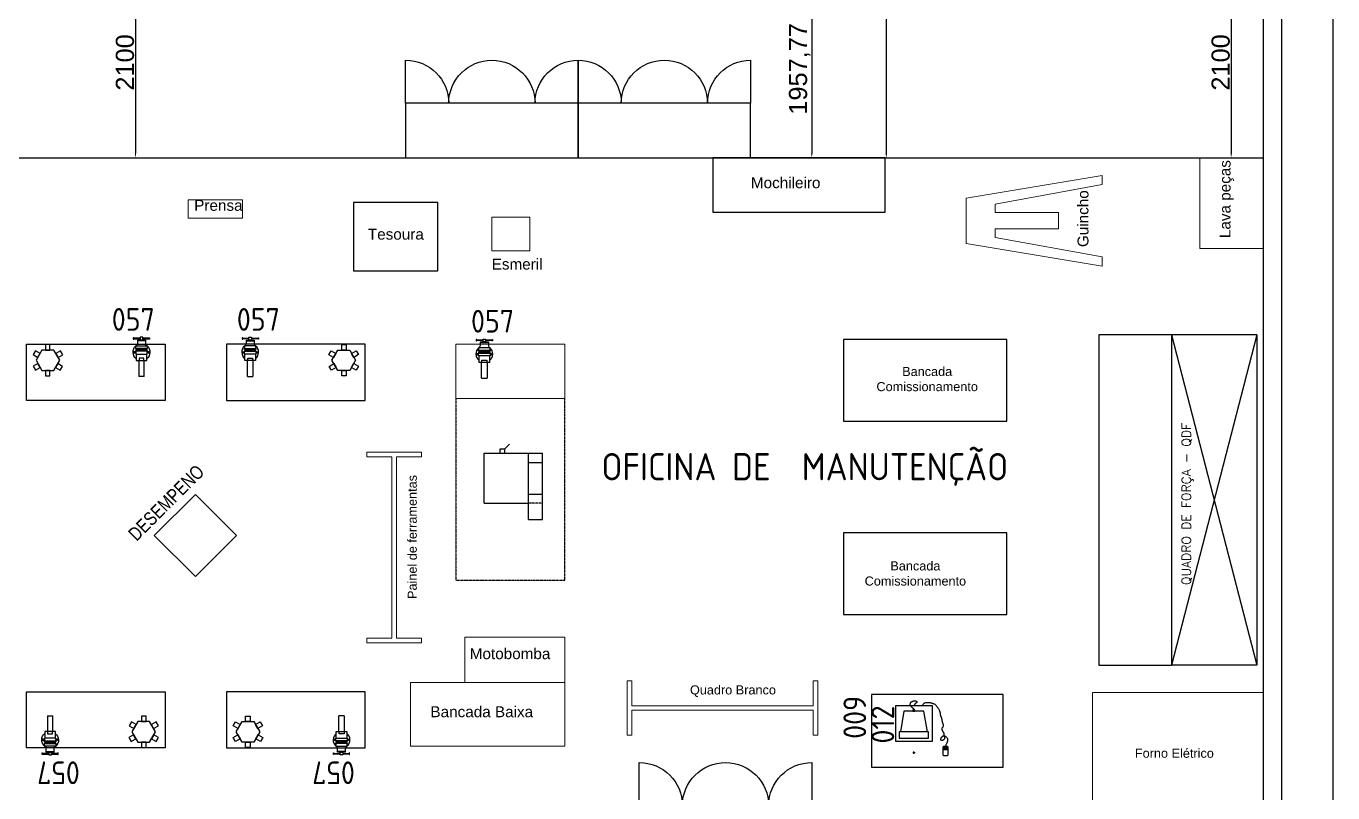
# Model space of a CAD drawing. Header units: millimetres. Extents: x 18768 to 1484868, y -11027 to 520152.
# Drawn here: x 1423146 to 1437540, y 209897 to 218346 of the extents above; entities that cross this region are included whole.
import ezdxf
from ezdxf.enums import TextEntityAlignment as Align

# ---------------------------------------------------------------- set-up
doc = ezdxf.new("R2010")
doc.units = ezdxf.units.MM
doc.linetypes.add('DASHED', pattern=[0.75, 0.55, -0.2])
doc.linetypes.add('HIDDEN2', pattern=[4.7625, 3.175, -1.5875])
for name, color, linetype in [('4-MOBILIA', 4, 'Continuous'), ('8-TEXTO-DETALHES', 6, 'Continuous'), ('L025-CONTORNO', 7, 'Continuous'), ('L025-TEXTO', 7, 'Continuous'), ('L025-TRACEJ', 140, 'DASHED'), ('L035-ARRANJO-ADQUIRIR', 102, 'Continuous'), ('L035-ARRANJO-EXISTENTE', 180, 'Continuous'), ('L035-ARRANJO-REMANEJADO', 200, 'Continuous'), ('L035-TEXTO', 40, 'Continuous'), ('PAREDES', 7, 'Continuous')]:
    doc.layers.add(name, color=color, linetype=linetype)
doc.layers.add('L035-DEMOLIÇÃO', color=40, linetype='Continuous', plot=False)
doc.styles.add('ISO-CP--25', font='isocp.shx', dxfattribs={"height": 250})
doc.styles.add('ISO-CP--35', font='isocp.shx', dxfattribs={"height": 350})
doc.styles.add('ROMANS', font='romans', dxfattribs={"width": 0.8, "height": 300})
doc.styles.get("Standard").update_dxf_attribs({"font": 'arial.ttf'})
doc.dimstyles.new('Anotativo', dxfattribs={"dimscale": 0, "dimtxt": 2.5, "dimasz": 2.5, "dimexe": 1.25, "dimexo": 0.625, "dimtad": 1, "dimtxsty": 'Standard', "dimcen": 2.5, "dimadec": 0, "dimazin": 0, "dimtfac": 1, "dimtmove": 0, "dimatfit": 3, "dimfxl": 1, "dimarcsym": 0})

# ---------------------------------------------------------------- blocks, each defined once
blk = doc.blocks.new('BL_SENAI_id9310100290')
at = {"layer": 'L035-ARRANJO-EXISTENTE', "color": 0}
for p, q in [((-515, 200), (-515, 139)), ((-515, 200), (-340, 200)), ((-340, 112), (-340, 227)), ((-340, 227), (-272, 227)), ((-228, 233), (-238, 233)), ((-238, 219), (-238, 106)), ((-228, 106), (-228, 233)), ((-217, 106), (-217, 233)), ((-217, 233), (-207, 233)), ((-207, 219), (-207, 106)), ((-178, 144), (-178, 195)), ((-114, 214), (-159, 214)), ((-121, 214), (-121, 125)), ((-114, 214), (-114, 125)), ((-340, 139), (-515, 139)), ((-272, 112), (-340, 112)), ((-238, 106), (-228, 106)), ((-207, 106), (-217, 106)), ((-114, 125), (-159, 125))]:
    blk.add_line(p, q, dxfattribs=at)
for points in [[(-340, 143), (-340, 197), (-314, 197), (-314, 143)], [(-268, 233), (-238, 233), (-238, 106), (-268, 106)], [(-178, 233), (-207, 233), (-207, 106), (-178, 106)], [(-114, 156), (-114, 183), (-83, 183), (-83, 156)], [(-104, 259), (-104, 252), (-88, 252), (-88, 259)], [(-104, 80), (-104, 86), (-88, 86), (-88, 80)]]:
    blk.add_lwpolyline(points, close=True, dxfattribs=at)
for points in [[(-99, 183), (-99, 252), (-92, 252), (-92, 183)], [(-92, 156), (-92, 86), (-99, 86), (-99, 156)]]:
    blk.add_lwpolyline(points, dxfattribs=at)
for centre in [(-250, 248), (-250, 92)]:
    blk.add_circle(centre, 7.45, dxfattribs=at)
for centre, radius, start, end in [((-247, 170), 92.8, 41.7386, 141.8707), ((-272, 231), 4.33, 270, 0), ((-159, 233), 19, 180, 270), ((-247, 170), 92.8, 218.1293, 318.2614), ((-272, 108), 4.33, 0, 90), ((-159, 106), 19, 90, 180)]:
    blk.add_arc(centre, radius, start, end, dxfattribs=at)
at = {"layer": 'L025-TEXTO', "style": 'ISO-CP--25'}
blk.add_attdef('rmp_mt_codmaterial', (15, 15), '', height=40, dxfattribs=at)
at = {"layer": 'L025-TEXTO', "style": 'ISO-CP--25', "flags": 1}
for tag in ['rmp_mt_nomeunid', 'rmp_mt_potencia', 'rmp_mt_cod']:
    blk.add_attdef(tag, (15, 15), '', height=40, dxfattribs=at)
blk = doc.blocks.new('BL_SENAI_id9370710510')
at = {"layer": 'L035-ARRANJO-ADQUIRIR', "color": 0}
for p, q in [((491, 168), (491, 85)), ((495, 168), (495, 145)), ((511, 168), (495, 168)), ((495, 145), (511, 145)), ((542, 174), (498, 174)), ((511, 145), (511, 168)), ((529, 168), (512, 168)), ((512, 168), (512, 145)), ((512, 145), (529, 145)), ((529, 145), (529, 168)), ((530, 168), (530, 145)), ((546, 168), (530, 168)), ((530, 145), (546, 145)), ((546, 145), (546, 168)), ((549, 85), (549, 168)), ((185, 107), (161, 107)), ((173, 95), (173, 119)), ((491, 142), (549, 142)), ((491, 141), (549, 141)), ((498, 78), (542, 78))]:
    blk.add_line(p, q, dxfattribs=at)
for points in [[(-27, 229), (-27, 629), (373, 629), (373, 229)], [(162, 566), (184, 566), (184, 581), (162, 581)], [(335, 266), (335, 336), (10, 336), (10, 266)]]:
    blk.add_lwpolyline(points, close=True, dxfattribs=at)
for points in [[(173, 581), (172, 586), (170, 590), (168, 593), (165, 596), (162, 598), (160, 599), (158, 600), (156, 602), (154, 603), (153, 604), (152, 606), (152, 607), (152, 609), (151, 610), (151, 611), (150, 612), (149, 613), (148, 614), (146, 615), (145, 616), (143, 617), (141, 618), (139, 620), (138, 622), (136, 624), (135, 627), (134, 630), (133, 633), (133, 637), (133, 640), (133, 644), (133, 647), (134, 650), (134, 653), (135, 656), (137, 658), (138, 661), (140, 663), (142, 665), (144, 667), (146, 668), (148, 670), (151, 671), (153, 672), (156, 673), (158, 674), (160, 675), (162, 676), (164, 676), (166, 677), (168, 678), (170, 678), (172, 679), (174, 679), (175, 679), (177, 680), (179, 680), (180, 680), (182, 680), (183, 680), (185, 680), (187, 680), (189, 679), (190, 679), (192, 678), (194, 678), (195, 677), (197, 676), (199, 675), (200, 674), (201, 672), (203, 671), (204, 670), (205, 669), (205, 667), (206, 666), (206, 665), (206, 664), (206, 663), (206, 662), (205, 660), (205, 659), (204, 658), (203, 658), (201, 657), (200, 656), (199, 655), (197, 654), (196, 653), (194, 653), (193, 652), (191, 651), (190, 650), (189, 649), (187, 648), (186, 647), (185, 645), (184, 644), (183, 642), (182, 640), (181, 637), (179, 635), (176, 632), (173, 629)], [(268, 629), (272, 638), (277, 645), (282, 650), (288, 655), (294, 657), (300, 659), (307, 661), (313, 661), (320, 662), (326, 662), (332, 661), (338, 661), (343, 660), (349, 659), (355, 658), (360, 657), (366, 656), (371, 654), (377, 652), (382, 651), (387, 649), (392, 646), (397, 644), (402, 641), (406, 637), (411, 634), (415, 630), (419, 626), (422, 621), (426, 617), (430, 612), (433, 607), (437, 602), (440, 597), (443, 591), (447, 586), (449, 580), (452, 575), (454, 570), (456, 565), (457, 560), (458, 555), (459, 550), (460, 545), (460, 540), (461, 535), (461, 531), (462, 526), (464, 521), (466, 516), (467, 511), (470, 507), (472, 502), (474, 496), (475, 491), (477, 486), (478, 481), (479, 475), (480, 470), (481, 465), (481, 459), (482, 454), (483, 449), (484, 445), (486, 440), (487, 436), (489, 432), (491, 428), (492, 425), (494, 421), (495, 418), (496, 415), (496, 411), (496, 408), (496, 405), (495, 402), (494, 398), (493, 395), (492, 393), (490, 390), (488, 387), (486, 385), (484, 382), (482, 380), (481, 377), (480, 375), (479, 372), (479, 369), (479, 366), (479, 362), (481, 359), (482, 355), (484, 352), (486, 348), (488, 345), (490, 342), (492, 338), (493, 336), (495, 333), (497, 331), (498, 329), (499, 327), (500, 326), (501, 325), (501, 325), (501, 324), (501, 324), (501, 324), (501, 324), (500, 323), (500, 322), (501, 319), (501, 316), (502, 312), (503, 308), (504, 303), (505, 298), (506, 293), (507, 287), (508, 283), (509, 278), (510, 275), (511, 271), (511, 268), (511, 265), (510, 262), (509, 259), (507, 257), (505, 254), (502, 251), (498, 248), (495, 246), (491, 244), (487, 242), (483, 241), (480, 241), (477, 241), (475, 242), (473, 243), (471, 245), (470, 247), (469, 250), (469, 253), (469, 256), (469, 259), (470, 262), (471, 265), (472, 268), (473, 271), (475, 274), (477, 277), (479, 280), (482, 283), (485, 286), (488, 289), (491, 291), (495, 293), (498, 294), (503, 294), (507, 293), (512, 292), (517, 290), (522, 287), (527, 283), (531, 279), (536, 274), (539, 269), (542, 263), (543, 257), (544, 251), (544, 245), (543, 239), (542, 233), (540, 227), (538, 221), (536, 216), (533, 210), (530, 205), (528, 199), (525, 194), (523, 189), (521, 183), (520, 177), (520, 174)], [(323, 336), (283, 566), (63, 566), (23, 336)]]:
    blk.add_lwpolyline(points, dxfattribs=at)
for centre, start, end in [((498, 168), 90, 180), ((542, 168), 0, 90), ((498, 85), 180, 270), ((542, 85), 270, 0)]:
    blk.add_arc(centre, 6.72, start, end, dxfattribs=at)
at = {"layer": 'L025-TEXTO', "style": 'ISO-CP--25'}
blk.add_attdef('rmp_mt_codmaterial', (15, 15), '', height=40, dxfattribs=at)
at = {"layer": 'L025-TEXTO', "style": 'ISO-CP--25', "flags": 1}
for tag in ['rmp_mt_nomeunid', 'rmp_mt_potencia', 'rmp_mt_cod']:
    blk.add_attdef(tag, (15, 15), '', height=40, dxfattribs=at)
blk = doc.blocks.new('BL_SENAI_id9320220810')
at = {"layer": 'L025-CONTORNO', "color": 0}
blk.add_lwpolyline([(-688, 238), (112, 238), (112, 1688), (-688, 1688)], close=True, dxfattribs=at)
at = {"layer": 'L025-TEXTO', "style": 'ISO-CP--25'}
blk.add_attdef('rmp_mt_codmaterial', (15, 15), '', height=40, dxfattribs=at)
at = {"layer": 'L025-TEXTO', "style": 'ISO-CP--25', "flags": 1}
for tag in ['rmp_mt_nomeunid', 'rmp_mt_potencia', 'rmp_mt_cod']:
    blk.add_attdef(tag, (15, 15), '', height=40, dxfattribs=at)
blk = doc.blocks.new('*D308')
at = {"color": 0, "linetype": 'ByBlock', "lineweight": -2, "transparency": 16777216}
for p, q in [((1423792, 218996), (1424375, 218996)), ((1424350, 218946), (1424350, 216946)), ((1423792, 216896), (1424375, 216896))]:
    blk.add_line(p, q, dxfattribs=at)
at = {"color": 0, "linetype": 'ByBlock', "lineweight": 15, "transparency": 16777216}
for points in [[(1424342, 218946), (1424358, 218946), (1424350, 218996)], [(1424342, 216946), (1424358, 216946), (1424350, 216896)]]:
    blk.add_solid(points, dxfattribs=at)
at = {"layer": 'DEFPOINTS', "color": 0, "linetype": 'ByBlock', "lineweight": 15, "transparency": 16777216}
for p in [(1423779, 218996), (1423779, 216896), (1424350, 216896)]:
    blk.add_point(p, dxfattribs=at)
at = {"color": 0, "linetype": 'ByBlock', "lineweight": 15, "transparency": 16777216, "insert": (1424235, 217946), "char_height": 200, "attachment_point": 5, "rotation": 90}
blk.add_mtext('2100', dxfattribs=at)
blk = doc.blocks.new('*D309')
at = {"color": 0, "linetype": 'ByBlock', "lineweight": -2, "transparency": 16777216}
for p, q in [((1436086, 218996), (1436445, 218996)), ((1436420, 218946), (1436420, 216946)), ((1436086, 216896), (1436445, 216896))]:
    blk.add_line(p, q, dxfattribs=at)
at = {"color": 0, "linetype": 'ByBlock', "lineweight": 15, "transparency": 16777216}
for points in [[(1436412, 218946), (1436428, 218946), (1436420, 218996)], [(1436412, 216946), (1436428, 216946), (1436420, 216896)]]:
    blk.add_solid(points, dxfattribs=at)
at = {"layer": 'DEFPOINTS', "color": 0, "linetype": 'ByBlock', "lineweight": 15, "transparency": 16777216}
for p in [(1436073, 218996), (1436073, 216896), (1436420, 216896)]:
    blk.add_point(p, dxfattribs=at)
at = {"color": 0, "linetype": 'ByBlock', "lineweight": 15, "transparency": 16777216, "insert": (1436305, 217946), "char_height": 200, "attachment_point": 5, "rotation": 90}
blk.add_mtext('2100', dxfattribs=at)
blk = doc.blocks.new('*D321')
at = {"layer": 'DEFPOINTS', "color": 0, "linetype": 'ByBlock', "lineweight": 15, "transparency": 16777216}
for p in [(1436767, 226636), (1432621, 216893), (1436773, 216896)]:
    blk.add_point(p, dxfattribs=at)
at = {"layer": 'PAREDES', "color": 0, "linetype": 'ByBlock', "lineweight": -2, "transparency": 16777216}
for p, q in [((1436755, 226636), (1432590, 226633)), ((1432615, 226583), (1432621, 216943)), ((1436761, 216896), (1432596, 216893))]:
    blk.add_line(p, q, dxfattribs=at)
at = {"layer": 'PAREDES', "color": 0, "linetype": 'ByBlock', "lineweight": 15, "transparency": 16777216}
for points in [[(1432623, 226583), (1432606, 226583), (1432615, 226633)], [(1432629, 216943), (1432612, 216943), (1432621, 216893)]]:
    blk.add_solid(points, dxfattribs=at)
at = {"layer": 'PAREDES', "color": 0, "linetype": 'ByBlock', "lineweight": 15, "transparency": 16777216, "insert": (1432732, 221763), "char_height": 200, "attachment_point": 5, "rotation": 270.0357}
blk.add_mtext('9740', dxfattribs=at)
blk = doc.blocks.new('*D328')
at = {"layer": 'DEFPOINTS', "color": 0, "linetype": 'ByBlock', "lineweight": 15, "transparency": 16777216}
for p in [(1432056, 218854), (1431800, 216896), (1432056, 216896)]:
    blk.add_point(p, dxfattribs=at)
at = {"layer": 'PAREDES', "color": 0, "linetype": 'ByBlock', "lineweight": -2, "transparency": 16777216}
for p, q in [((1432044, 218854), (1431775, 218854)), ((1431800, 218804), (1431800, 216946)), ((1432044, 216896), (1431775, 216896))]:
    blk.add_line(p, q, dxfattribs=at)
at = {"layer": 'PAREDES', "color": 0, "linetype": 'ByBlock', "lineweight": 15, "transparency": 16777216}
for points in [[(1431792, 218804), (1431808, 218804), (1431800, 218854)], [(1431792, 216946), (1431808, 216946), (1431800, 216896)]]:
    blk.add_solid(points, dxfattribs=at)
at = {"layer": 'PAREDES', "color": 0, "linetype": 'ByBlock', "lineweight": 15, "transparency": 16777216, "insert": (1431667, 217875), "char_height": 200, "attachment_point": 5, "rotation": 90}
blk.add_mtext('1957,77', dxfattribs=at)

msp = doc.modelspace()

# ---------------------------------------------------------------- linework, layer by layer
for p, q in [((1421364.207, 216895.995), (1436773.298, 216895.995)), ((1435763.298, 214945.082), (1434963.298, 214945.082)), ((1434963.298, 214945.082), (1434963.298, 211305.082)), ((1434963.298, 211305.082), (1435763.298, 211305.082))]:
    msp.add_line(p, q)
at = {"linetype": 'ByBlock', "lineweight": 15}
for p, q in [((1436073.298, 216895.995), (1436773.298, 216895.995)), ((1436073.298, 215895.995), (1436073.298, 216895.995)), ((1436773.298, 216895.995), (1436773.298, 215895.995)), ((1425530, 216431.395), (1424930, 216431.395)), ((1424930, 216431.395), (1424930, 216231.395)), ((1425530, 216231.395), (1425530, 216431.395)), ((1424930, 216231.395), (1425530, 216231.395)), ((1436773.298, 215895.995), (1436073.298, 215895.995)), ((1429080, 211611.395), (1427980, 211611.395)), ((1427980, 211611.395), (1427980, 211111.395)), ((1429080, 211111.395), (1429080, 211611.395)), ((1429080, 211111.395), (1427380, 211111.395)), ((1427380, 211111.395), (1427380, 210411.395)), ((1427980, 211111.395), (1429080, 211111.395)), ((1429080, 210411.395), (1429080, 211111.395)), ((1427380, 210411.395), (1429080, 210411.395))]:
    msp.add_line(p, q, dxfattribs=at)
at = {"linetype": 'HIDDEN2'}
for p, q in [((1427880, 214241.395), (1427880, 212241.395)), ((1429080, 212241.395), (1429080, 214241.395)), ((1427880, 212241.395), (1429080, 212241.395))]:
    msp.add_line(p, q, dxfattribs=at)
at = {"color": 2}
for points in [[(1427326.298, 217495.995), (1427326.298, 217970.995, -0.414213562), (1427801.298, 217495.995, -0.414213562), (1428276.298, 217970.995, -0.414213562), (1428751.298, 217495.995, -0.414213562), (1429226.298, 217970.995), (1429226.298, 217495.995)], [(1429226.298, 217495.995), (1429226.298, 217970.995, -0.414213562), (1429701.298, 217495.995, -0.414213562), (1430176.298, 217970.995, -0.414213562), (1430651.298, 217495.995, -0.414213562), (1431126.298, 217970.995), (1431126.298, 217495.995)], [(1429900, 209755.995), (1429900, 210230.995, -0.414213562), (1430375, 209755.995, -0.414213562), (1430850, 210230.995, -0.414213562), (1431325, 209755.995, -0.414213562), (1431800, 210230.995), (1431800, 209755.995)]]:
    msp.add_lwpolyline(points, format="xyb", dxfattribs=at)
for points in [[(1427326.298, 216895.995), (1429226.298, 216895.995), (1429226.298, 217495.995), (1427326.298, 217495.995)], [(1429226.298, 216895.995), (1431126.298, 216895.995), (1431126.298, 217495.995), (1429226.298, 217495.995)], [(1432610, 216895.995), (1430710, 216895.995), (1430710, 216295.995), (1432610, 216295.995)], [(1426750, 215651.395), (1427680, 215651.395), (1427680, 216401.395), (1426750, 216401.395)], [(1423450.225, 214550.946), (1423515.225, 214663.529), (1423450.225, 214776.113), (1423320.225, 214776.113), (1423255.225, 214663.529), (1423320.225, 214550.946)], [(1426579.775, 214550.946), (1426514.775, 214663.529), (1426579.775, 214776.113), (1426709.775, 214776.113), (1426774.775, 214663.529), (1426709.775, 214550.946)], [(1432150, 213991.395), (1433950, 213991.395), (1433950, 214891.395), (1432150, 214891.395)], [(1425010, 212281.395), (1425462.548, 212733.943), (1425010, 213186.492), (1424557.452, 212733.943)], [(1432150, 211861.395), (1433950, 211861.395), (1433950, 212761.395), (1432150, 212761.395)], [(1424375.775, 210681.844), (1424310.775, 210569.261), (1424375.775, 210456.678), (1424505.775, 210456.678), (1424570.775, 210569.261), (1424505.775, 210681.844)], [(1425654.225, 210681.844), (1425719.225, 210569.261), (1425654.225, 210456.678), (1425524.225, 210456.678), (1425459.225, 210569.261), (1425524.225, 210681.844)]]:
    msp.add_lwpolyline(points, close=True)
at = {"linetype": 'ByBlock', "lineweight": 15}
for points in [[(1433500, 216201.395), (1433500, 216451.395), (1435000, 216701.395), (1435000, 216601.395)], [(1435000, 216701.395), (1435000, 216601.395), (1433819.672, 216385.002), (1433819.672, 216291.402), (1434519.672, 216291.402), (1434519.672, 216111.402), (1433819.672, 216111.402), (1433819.672, 216017.802), (1435000.632, 215804.887)], [(1435000, 215805.001), (1435000, 215701.395), (1433500, 215951.395), (1433500, 216451.395)], [(1428274, 216241.395), (1428694, 216241.395), (1428694, 215871.395), (1428274, 215871.395), (1428274, 216241.395)], [(1433500, 216201.395), (1433500, 216201.395)], [(1428958, 214241.395), (1429080, 214241.395), (1429080, 214841.395), (1427880, 214841.395), (1427880, 214241.395), (1428958, 214241.395)], [(1427500, 213601.395), (1427500, 213651.395), (1426900, 213651.395), (1426900, 213601.395), (1427175, 213601.395), (1427175, 211601.395), (1426900, 211601.395), (1426900, 211551.395), (1427500, 211551.395), (1427500, 211601.395), (1427225, 211601.395), (1427225, 213601.395), (1427500, 213601.395)], [(1431816.702, 211131.395), (1431866.702, 211131.395), (1431866.702, 210531.395), (1431816.702, 210531.395), (1431816.702, 210806.395), (1429816.702, 210806.395), (1429816.702, 210531.395), (1429766.702, 210531.395), (1429766.702, 211131.395), (1429816.702, 211131.395), (1429816.702, 210856.395), (1431816.702, 210856.395), (1431816.702, 211131.395)], [(1434893.298, 209461.395), (1434893.298, 211001.395), (1436773.298, 211001.395), (1436773.298, 209461.395), (1434893.298, 209461.395)]]:
    msp.add_lwpolyline(points, dxfattribs=at)
for points in [[(1424676, 214221.395), (1423150, 214221.395), (1423150, 214841.395), (1424676, 214841.395), (1424676, 214221.395)], [(1423299.121, 214739.56), (1423247.159, 214769.56), (1423222.159, 214726.258), (1423274.121, 214696.258), (1423299.121, 214739.56)], [(1423407.755, 214776.113), (1423407.755, 214836.113), (1423357.755, 214836.113), (1423357.755, 214776.113), (1423407.755, 214776.113)], [(1423523.646, 214768.943), (1423471.685, 214738.943), (1423496.685, 214695.641), (1423548.646, 214725.641), (1423523.646, 214768.943)], [(1425354, 214221.395), (1426880, 214221.395), (1426880, 214841.395), (1425354, 214841.395), (1425354, 214221.395)], [(1426506.354, 214768.943), (1426558.315, 214738.943), (1426533.315, 214695.641), (1426481.354, 214725.641), (1426506.354, 214768.943)], [(1426622.245, 214776.113), (1426622.245, 214836.113), (1426672.245, 214836.113), (1426672.245, 214776.113), (1426622.245, 214776.113)], [(1426730.879, 214739.56), (1426782.841, 214769.56), (1426807.841, 214726.258), (1426755.879, 214696.258), (1426730.879, 214739.56)], [(1423275.887, 214627.741), (1423223.925, 214597.741), (1423248.925, 214554.44), (1423300.887, 214584.44), (1423275.887, 214627.741)], [(1423546.082, 214596.976), (1423494.121, 214626.976), (1423469.121, 214583.675), (1423521.082, 214553.675), (1423546.082, 214596.976)], [(1426483.918, 214596.976), (1426535.879, 214626.976), (1426560.879, 214583.675), (1426508.918, 214553.675), (1426483.918, 214596.976)], [(1426754.113, 214627.741), (1426806.075, 214597.741), (1426781.075, 214554.44), (1426729.113, 214584.44), (1426754.113, 214627.741)], [(1423407.755, 214490.946), (1423407.755, 214550.946), (1423357.755, 214550.946), (1423357.755, 214490.946), (1423407.755, 214490.946)], [(1426622.245, 214490.946), (1426622.245, 214550.946), (1426672.245, 214550.946), (1426672.245, 214490.946), (1426622.245, 214490.946)], [(1423150, 211011.395), (1424676, 211011.395), (1424676, 210391.395), (1423150, 210391.395), (1423150, 211011.395)], [(1426880, 211011.395), (1425354, 211011.395), (1425354, 210391.395), (1426880, 210391.395), (1426880, 211011.395)], [(1424418.245, 210741.844), (1424418.245, 210681.844), (1424468.245, 210681.844), (1424468.245, 210741.844), (1424418.245, 210741.844)], [(1425611.755, 210741.844), (1425611.755, 210681.844), (1425561.755, 210681.844), (1425561.755, 210741.844), (1425611.755, 210741.844)], [(1424279.918, 210635.814), (1424331.879, 210605.814), (1424356.879, 210649.115), (1424304.918, 210679.115), (1424279.918, 210635.814)], [(1424550.113, 210605.049), (1424602.075, 210635.049), (1424577.075, 210678.35), (1424525.113, 210648.35), (1424550.113, 210605.049)], [(1425479.887, 210605.049), (1425427.925, 210635.049), (1425452.925, 210678.35), (1425504.887, 210648.35), (1425479.887, 210605.049)], [(1425750.082, 210635.814), (1425698.121, 210605.814), (1425673.121, 210649.115), (1425725.082, 210679.115), (1425750.082, 210635.814)], [(1424302.354, 210463.848), (1424354.315, 210493.848), (1424329.315, 210537.149), (1424277.354, 210507.149), (1424302.354, 210463.848)], [(1424418.245, 210456.678), (1424418.245, 210396.678), (1424468.245, 210396.678), (1424468.245, 210456.678), (1424418.245, 210456.678)], [(1424526.879, 210493.231), (1424578.841, 210463.231), (1424603.841, 210506.532), (1424551.879, 210536.532), (1424526.879, 210493.231)], [(1425503.121, 210493.231), (1425451.159, 210463.231), (1425426.159, 210506.532), (1425478.121, 210536.532), (1425503.121, 210493.231)], [(1425611.755, 210456.678), (1425611.755, 210396.678), (1425561.755, 210396.678), (1425561.755, 210456.678), (1425611.755, 210456.678)], [(1425727.646, 210463.848), (1425675.685, 210493.848), (1425700.685, 210537.149), (1425752.646, 210507.149), (1425727.646, 210463.848)]]:
    msp.add_lwpolyline(points)
at = {"layer": 'L025-CONTORNO'}
for p, q in [((1436703.298, 214945.082), (1435763.298, 214945.082)), ((1435763.298, 214945.082), (1436703.298, 211305.082)), ((1436703.298, 214945.082), (1435763.298, 211305.082))]:
    msp.add_line(p, q, dxfattribs=at)
at = {"layer": 'L025-TRACEJ', "color": 0}
msp.add_line((1428832.828, 213088.685), (1428681.4, 213088.685), dxfattribs=at)
at = {"layer": 'L035-ARRANJO-REMANEJADO', "color": 0}
for p, q in [((1428191.4, 213638.685), (1428832.828, 213638.685)), ((1428191.4, 213088.685), (1428191.4, 213638.685)), ((1428368.716, 213688.685), (1428418.716, 213688.685)), ((1428368.716, 213638.685), (1428368.716, 213688.685)), ((1428418.716, 213688.685), (1428468.716, 213738.685)), ((1428418.716, 213638.685), (1428418.716, 213688.685)), ((1428681.4, 212908.685), (1428681.4, 213638.685)), ((1428832.828, 212908.685), (1428832.828, 213638.685)), ((1428681.4, 213538.685), (1428832.828, 213538.685)), ((1428681.4, 213188.685), (1428832.828, 213188.685)), ((1428191.4, 213088.685), (1428681.4, 213088.685)), ((1428681.4, 212908.685), (1428832.828, 212908.685))]:
    msp.add_line(p, q, dxfattribs=at)
at = {"layer": 'L035-DEMOLIÇÃO', "linetype": 'ByBlock', "lineweight": -2}
msp.add_lwpolyline([(1437540.298, 196901.407), (1345642.017, 196901.407), (1345642.017, 234430), (1437540.298, 234430)], close=True, dxfattribs=at)
at = {"layer": 'PAREDES'}
for p, q in [((1436773.298, 226835.995), (1436773.298, 209155.995)), ((1436973.298, 226835.995), (1436973.298, 208955.995)), ((1435763.298, 214945.082), (1435763.298, 211305.082)), ((1436703.298, 214945.082), (1436703.298, 211305.082)), ((1436703.298, 214875.082), (1436703.298, 211305.082)), ((1436703.298, 214875.082), (1436703.298, 211305.082)), ((1436703.298, 214875.082), (1436703.298, 211305.082)), ((1436613.384, 211305.082), (1435763.298, 211305.082)), ((1436613.384, 211305.082), (1435763.298, 211305.082)), ((1436703.298, 211305.082), (1436613.384, 211305.082)), ((1436703.298, 211305.082), (1436613.384, 211305.082)), ((1436703.298, 211305.082), (1436613.384, 211305.082))]:
    msp.add_line(p, q, dxfattribs=at)

# ---------------------------------------------------------------- block references
at = {"layer": 'L035-ARRANJO-ADQUIRIR'}
ref = msp.add_blockref('BL_SENAI_id9320220810', (1432221.833, 210293.22), dxfattribs=dict(at, rotation=270.0000000000882))
ref.add_attrib('rmp_mt_codmaterial', '009', dxfattribs={"layer": 'L025-TEXTO', "height": 250, "rotation": 90, "style": 'ISO-CP--25'}).set_placement((1432398.979, 210728.651), align=Align.CENTER)
ref = msp.add_blockref('BL_SENAI_id9370710510', (1432752.636, 210232.251), dxfattribs=at)
ref.add_attrib('rmp_mt_codmaterial', '012', dxfattribs={"layer": 'L025-TEXTO', "height": 250, "rotation": 90, "style": 'ISO-CP--25'}).set_placement((1432583.054, 210650.129), align=Align.MIDDLE)
at = {"layer": 'L035-ARRANJO-EXISTENTE'}
ref = msp.add_blockref('BL_SENAI_id9310100290', (1424246.468, 215000.549), dxfattribs=dict(at, xscale=-1, rotation=269.9999999996447))
ref.add_attrib('rmp_mt_codmaterial', '057', dxfattribs={"layer": 'L025-TEXTO', "height": 250, "style": 'ISO-CP--25'}).set_placement((1424325.999, 214989.291), align=Align.CENTER)
ref = msp.add_blockref('BL_SENAI_id9310100290', (1425783.532, 215000.549), dxfattribs=dict(at, rotation=90.00000000035527))
ref.add_attrib('rmp_mt_codmaterial', '057', dxfattribs={"layer": 'L025-TEXTO', "height": 250, "style": 'ISO-CP--25'}).set_placement((1425704.001, 214989.291), align=Align.CENTER)
ref = msp.add_blockref('BL_SENAI_id9310100290', (1428362.933, 214980.549), dxfattribs=dict(at, rotation=90.00000000000001))
ref.add_attrib('rmp_mt_codmaterial', '057', dxfattribs={"layer": 'L025-TEXTO', "height": 250, "style": 'ISO-CP--25'}).set_placement((1428283.402, 214969.291), align=Align.CENTER)
ref = msp.add_blockref('BL_SENAI_id9310100290', (1423579.532, 210232.241), dxfattribs=dict(at, xscale=-1, rotation=89.99999999955858))
ref.add_attrib('rmp_mt_codmaterial', '057', dxfattribs={"layer": 'L025-TEXTO', "height": 250, "rotation": 180, "style": 'ISO-CP--25'}).set_placement((1423500.001, 210243.499), align=Align.CENTER)
ref = msp.add_blockref('BL_SENAI_id9310100290', (1426450.468, 210232.241), dxfattribs=dict(at, rotation=270.0000000004414))
ref.add_attrib('rmp_mt_codmaterial', '057', dxfattribs={"layer": 'L025-TEXTO', "height": 250, "rotation": 180, "style": 'ISO-CP--25'}).set_placement((1426529.999, 210243.499), align=Align.CENTER)

# ---------------------------------------------------------------- texts
at = {"linetype": 'ByBlock', "lineweight": 15, "char_height": 120.3504, "attachment_point": 1, "rotation": 90}
for s, insert in [('Lava peças', (1436292.216, 216010.242)), ('Guincho', (1434727.679, 215911.395))]:
    msp.add_mtext(s, dxfattribs=dict(at, insert=insert))
at = {"linetype": 'ByBlock', "lineweight": 15}
for s, insert, char_height, attachment_point in [('Mochileiro', (1431129.531, 216680.678), 120.3504, 1), ('Prensa', (1425530, 216431.395), 120.3504, 3), ('Tesoura', (1426910, 216113.716), 120.3504, 1), ('Esmeril', (1428274, 215783.716), 120.3504, 1), ('Motobomba', (1428920.469, 211490.678), 120.3504, 3), ('Bancada Baixa', (1428730.469, 210850.678), 120.35038, 3)]:
    msp.add_mtext(s, dxfattribs=dict(at, insert=insert, char_height=char_height, attachment_point=attachment_point))
at = {"layer": '4-MOBILIA', "char_height": 100, "width": 2370.115, "attachment_point": 1}
for s, insert in [('\\pxqc;{\\fArial|b0|i0|c0|p34;Bancada \\PComissionamento}', (1431886.394, 214590.369)), ('\\pxqc;{\\fArial|b0|i0|c0|p34;Bancada \\PComissionamento}', (1431756.394, 212447.893)), ('\\pxqc;Quadro Branco', (1429746.702, 211081.472)), ('\\pxqc;Forno Elétrico', (1434609.414, 210383.724))]:
    msp.add_mtext(s, dxfattribs=dict(at, insert=insert))
at = {"layer": '4-MOBILIA', "insert": (1427450.077, 211531.395), "char_height": 100, "width": 2370.115, "attachment_point": 7, "rotation": 90}
msp.add_mtext('\\pxqc;Painel de ferramentas', dxfattribs=at)
at = {"layer": '8-TEXTO-DETALHES', "style": 'ROMANS'}
msp.add_text('QUADRO DE FORÇA - QDF', height=100, rotation=90, dxfattribs=at).set_placement((1435976.038, 212186.588))
at = {"layer": 'L035-TEXTO', "width": 0.8}
msp.add_text('DESEMPENO', height=150, rotation=45, dxfattribs=at).set_placement((1424362.908, 212662.305))
at = {"layer": 'L035-TEXTO', "insert": (1431723.673, 214141.277), "char_height": 300, "width": 8756.13, "attachment_point": 2, "style": 'ISO-CP--35'}
msp.add_mtext('\\POFICINA DE  MANUTENÇÃO', dxfattribs=at)

# ---------------------------------------------------------------- dimensions: what is measured, and where the dimension line sits
at = {"linetype": 'ByBlock', "lineweight": 15}
for base, p1, p2, picture, middle in [((1424350, 216895.995), (1423779.298, 218995.991), (1423779.298, 216895.995), '*D308', (1424235.385, 217945.993)), ((1436420, 216895.995), (1436073.298, 218995.995), (1436073.298, 216895.995), '*D309', (1436305.385, 217945.995))]:
    dim = msp.add_linear_dim(base=base, p1=p1, p2=p2, angle=90, dimstyle='Anotativo', override={"dimtxt": 10}, dxfattribs=at)
    dim.commit()
    dim.dimension.update_dxf_attribs({"geometry": picture, "text_midpoint": middle})
at = {"layer": 'PAREDES', "linetype": 'ByBlock', "lineweight": 15}
dim = msp.add_aligned_dim(p1=(1436767.222, 226635.995), p2=(1436773.298, 216895.995), distance=-4152.714, dimstyle='Anotativo', override={"dimtxt": 10}, dxfattribs=at)
dim.commit()
dim.dimension.update_dxf_attribs({"geometry": '*D321', "text_midpoint": (1432732.161, 221763.476)})
dim = msp.add_linear_dim(base=(1431800, 216895.995), p1=(1432056.297, 218853.762), p2=(1432056.297, 216895.995), angle=90, dimstyle='Anotativo', override={"dimtxt": 10}, dxfattribs=at)
dim.commit()
dim.dimension.update_dxf_attribs({"geometry": '*D328', "text_midpoint": (1431667.309, 217874.878)})

doc.saveas('drawing.dxf')
